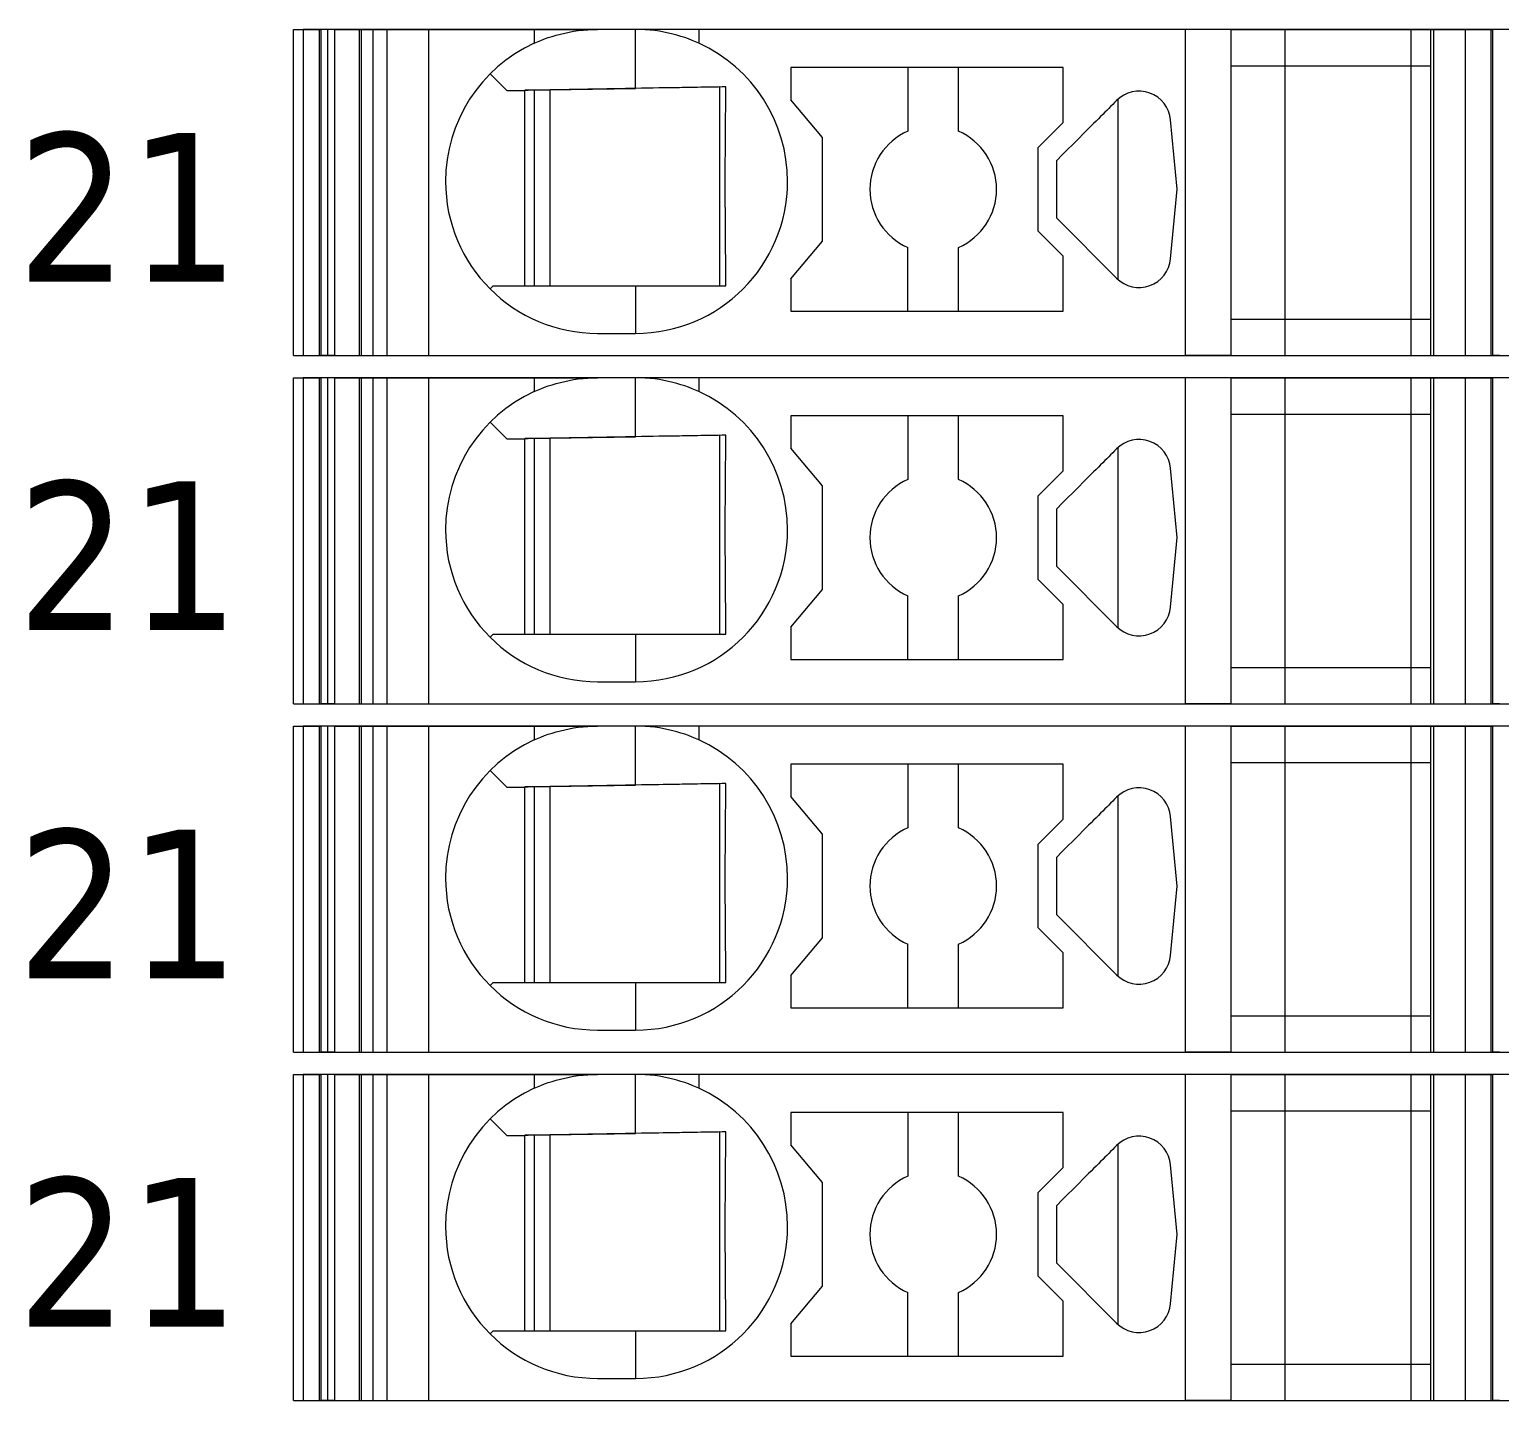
# Model space of a CAD drawing. Header units: millimetres. Extents: x 0 to 1680, y 0 to 1188.
# Drawn here: x 896.68 to 919.89, y 578.85 to 600.5 of the extents above; entities that cross this region are included whole.
import ezdxf
from ezdxf.enums import TextEntityAlignment as Align

# ---------------------------------------------------------------- set-up
doc = ezdxf.new("R2010")
doc.units = ezdxf.units.MM
for name, color, linetype, lineweight in [('EPLAN309', 5, 'Continuous', 5), ('EPLAN493', 5, 'Continuous', 5), ('MAIN-1', 7, 'Continuous', 5), ('MAIN-2', 7, 'Continuous', 5)]:
    doc.layers.add(name, color=color, linetype=linetype, lineweight=lineweight)
doc.styles.add('Tahoma', font='')
doc.styles.get('Tahoma').set_extended_font_data('Tahoma')

# ---------------------------------------------------------------- blocks, each defined once
blk = doc.blocks.new('EPLSYM_LibrarySPECIAL_Symbol12_Variant0_Placement8_4')
at = {"layer": 'EPLAN309', "lineweight": 13, "ltscale": 16}
blk.add_lwpolyline([(0, -5.15), (68.15, -5.15), (68.15, 0), (0, 0)], close=True, dxfattribs=at)
at = {"layer": 'EPLAN493', "color": 5, "style": 'Tahoma'}
blk.add_attdef('17_20450', text='', height=2.3478, dxfattribs=at).set_placement((0, -21.83478), align=Align.MIDDLE_RIGHT)
blk = doc.blocks.new('EPLSYM_LibrarySPECIAL_Symbol12_Variant0_Placement8_5')
at = {"layer": 'EPLAN309', "lineweight": 13, "ltscale": 16}
blk.add_lwpolyline([(0, -5.15), (68.15, -5.15), (68.15, 0), (0, 0)], close=True, dxfattribs=at)
at = {"layer": 'EPLAN493', "color": 5, "style": 'Tahoma'}
blk.add_attdef('17_20450', text='', height=2.3478, dxfattribs=at).set_placement((0, -21.83478), align=Align.MIDDLE_RIGHT)
blk = doc.blocks.new('EPLSYM_LibrarySPECIAL_Symbol12_Variant0_Placement8_6')
at = {"layer": 'EPLAN309', "lineweight": 13, "ltscale": 16}
blk.add_lwpolyline([(0, -5.15), (68.15, -5.15), (68.15, 0), (0, 0)], close=True, dxfattribs=at)
at = {"layer": 'EPLAN493', "color": 5, "style": 'Tahoma'}
blk.add_attdef('17_20450', text='', height=2.3478, dxfattribs=at).set_placement((0, -21.83478), align=Align.MIDDLE_RIGHT)
blk = doc.blocks.new('EPLSYM_LibrarySPECIAL_Symbol12_Variant0_Placement8_7')
at = {"layer": 'EPLAN309', "lineweight": 13, "ltscale": 16}
blk.add_lwpolyline([(0, -5.15), (68.15, -5.15), (68.15, 0), (0, 0)], close=True, dxfattribs=at)
at = {"layer": 'EPLAN493', "color": 5, "style": 'Tahoma'}
blk.add_attdef('17_20450', text='', height=2.3478, dxfattribs=at).set_placement((0, -21.83478), align=Align.MIDDLE_RIGHT)

msp = doc.modelspace()

# ---------------------------------------------------------------- linework, layer by layer
at = {"layer": 'MAIN-1'}
for p, q in [((900.85, 600.5), (901.284, 600.5)), ((900.85, 595.35), (900.85, 600.5)), ((901.393, 600.5), (901.284, 600.5)), ((901.284, 595.35), (901.284, 600.5)), ((901.501, 600.5), (901.393, 600.5)), ((901.393, 595.35), (901.393, 600.5)), ((901.501, 600.5), (904.65, 600.5)), ((901.501, 595.35), (901.501, 600.5)), ((904.65, 600.5), (905.65, 600.5)), ((904.65, 600.5), (904.65, 600.282)), ((904.756, 600.327), (904.813, 600.349)), ((904.813, 600.349), (904.872, 600.37)), ((904.872, 600.37), (904.933, 600.39)), ((904.933, 600.39), (904.997, 600.409)), ((904.997, 600.409), (905.063, 600.427)), ((905.063, 600.427), (905.131, 600.443)), ((905.131, 600.443), (905.201, 600.458)), ((905.201, 600.458), (905.272, 600.47)), ((905.272, 600.47), (905.346, 600.481)), ((905.346, 600.481), (905.421, 600.489)), ((905.421, 600.489), (905.497, 600.495)), ((905.497, 600.495), (905.573, 600.499)), ((905.573, 600.499), (905.65, 600.5)), ((906.25, 600.5), (905.65, 600.5)), ((906.327, 600.499), (906.25, 600.5)), ((907.25, 600.5), (906.25, 600.5)), ((906.25, 599.568), (906.25, 600.5)), ((906.403, 600.495), (906.327, 600.499)), ((906.479, 600.489), (906.403, 600.495)), ((906.554, 600.481), (906.479, 600.489)), ((906.628, 600.47), (906.554, 600.481)), ((906.699, 600.458), (906.628, 600.47)), ((906.769, 600.443), (906.699, 600.458)), ((906.837, 600.427), (906.769, 600.443)), ((906.903, 600.409), (906.837, 600.427)), ((906.967, 600.39), (906.903, 600.409)), ((907.028, 600.37), (906.967, 600.39)), ((907.087, 600.349), (907.028, 600.37)), ((907.144, 600.327), (907.087, 600.349)), ((914.932, 600.5), (907.25, 600.5)), ((907.25, 600.5), (907.25, 600.282)), ((915.65, 600.5), (914.932, 600.5)), ((914.932, 595.35), (914.932, 600.5)), ((915.65, 600.5), (918.8, 600.5)), ((915.65, 600.5), (915.65, 595.35)), ((918.8, 600.5), (919.35, 600.5)), ((918.8, 600.5), (918.8, 595.35)), ((919.35, 600.5), (919.784, 600.5)), ((919.35, 600.5), (919.35, 595.35)), ((919.893, 600.5), (919.784, 600.5)), ((919.784, 595.35), (919.784, 600.5)), ((904.65, 600.282), (904.702, 600.305)), ((904.702, 600.305), (904.756, 600.327)), ((907.198, 600.305), (907.144, 600.327)), ((907.25, 600.282), (907.198, 600.305)), ((908.7, 599.9), (908.7, 599.389)), ((913, 599.9), (908.7, 599.9)), ((910.55, 599.9), (910.55, 598.892)), ((911.35, 598.892), (911.35, 599.9)), ((913, 599.029), (913, 599.9)), ((915.65, 599.925), (918.8, 599.925)), ((903.953, 599.797), (904.217, 599.533)), ((904.217, 599.533), (906.25, 599.568)), ((904.5, 596.45), (904.5, 599.538)), ((904.65, 599.54), (904.65, 596.45)), ((904.9, 596.45), (904.9, 599.545)), ((906.345, 599.57), (906.25, 599.568)), ((906.438, 599.571), (906.345, 599.57)), ((906.53, 599.573), (906.438, 599.571)), ((906.618, 599.575), (906.53, 599.573)), ((906.703, 599.576), (906.618, 599.575)), ((906.786, 599.577), (906.703, 599.576)), ((906.865, 599.579), (906.786, 599.577)), ((906.943, 599.58), (906.865, 599.579)), ((907.017, 599.581), (906.943, 599.58)), ((907.09, 599.582), (907.017, 599.581)), ((907.16, 599.584), (907.09, 599.582)), ((907.229, 599.585), (907.16, 599.584)), ((907.297, 599.586), (907.229, 599.585)), ((907.363, 599.587), (907.297, 599.586)), ((907.428, 599.588), (907.363, 599.587)), ((907.491, 599.589), (907.428, 599.588)), ((907.554, 599.59), (907.491, 599.589)), ((907.615, 599.591), (907.554, 599.59)), ((907.579, 596.45), (907.579, 599.591)), ((907.676, 599.592), (907.615, 599.591)), ((907.674, 599.377), (907.675, 599.45)), ((907.675, 599.45), (907.676, 599.522)), ((907.676, 599.522), (907.676, 599.592)), ((907.672, 599.149), (907.673, 599.227)), ((907.673, 599.303), (907.674, 599.377)), ((907.673, 599.227), (907.673, 599.303)), ((909.2, 598.793), (908.7, 599.389)), ((913.658, 599.191), (913.627, 599.159)), ((913.69, 599.222), (913.658, 599.191)), ((913.721, 599.253), (913.69, 599.222)), ((913.752, 599.285), (913.721, 599.253)), ((913.784, 599.316), (913.752, 599.285)), ((913.815, 599.347), (913.784, 599.316)), ((913.846, 599.379), (913.815, 599.347)), ((913.867, 599.398), (913.867, 596.552)), ((907.67, 598.988), (907.671, 599.07)), ((907.67, 598.904), (907.67, 598.988)), ((907.671, 599.07), (907.672, 599.149)), ((912.6, 598.629), (913, 599.029)), ((913.443, 598.975), (913.402, 598.934)), ((913.483, 599.015), (913.443, 598.975)), ((913.521, 599.053), (913.483, 599.015)), ((913.558, 599.09), (913.521, 599.053)), ((913.594, 599.126), (913.558, 599.09)), ((913.627, 599.159), (913.594, 599.126)), ((914.802, 597.975), (914.698, 599.072)), ((907.668, 598.632), (907.669, 598.726)), ((907.669, 598.817), (907.67, 598.904)), ((907.669, 598.726), (907.669, 598.817)), ((909.2, 597.157), (909.2, 598.793)), ((913.242, 598.774), (913.158, 598.69)), ((913.323, 598.856), (913.242, 598.774)), ((913.402, 598.934), (913.323, 598.856)), ((907.667, 598.431), (907.668, 598.534)), ((907.668, 598.534), (907.668, 598.632)), ((912.6, 598.629), (912.6, 597.321)), ((912.986, 598.518), (912.9, 598.432)), ((913.072, 598.604), (912.986, 598.518)), ((913.158, 598.69), (913.072, 598.604)), ((907.667, 598.324), (907.667, 598.431)), ((907.667, 598.213), (907.667, 598.324)), ((912.9, 598.302), (912.9, 598.432)), ((912.9, 598.171), (912.9, 598.302)), ((907.667, 598.1), (907.667, 598.213)), ((907.667, 597.979), (907.667, 598.1)), ((912.9, 598.04), (912.9, 598.171)), ((912.9, 597.91), (912.9, 598.04)), ((907.667, 597.861), (907.667, 597.979)), ((907.667, 597.747), (907.667, 597.861)), ((912.9, 597.779), (912.9, 597.91)), ((914.698, 596.878), (914.802, 597.975)), ((907.668, 597.638), (907.667, 597.747)), ((907.668, 597.534), (907.668, 597.638)), ((912.9, 597.648), (912.9, 597.779)), ((912.9, 597.518), (912.9, 597.648)), ((907.669, 597.434), (907.668, 597.534)), ((907.669, 597.339), (907.669, 597.434)), ((907.67, 597.248), (907.669, 597.339)), ((913, 596.921), (912.6, 597.321)), ((912.9, 597.518), (913.846, 596.571)), ((907.671, 597.159), (907.67, 597.248)), ((907.672, 597.073), (907.671, 597.159)), ((908.7, 596.561), (909.2, 597.157)), ((907.672, 596.99), (907.672, 597.073)), ((907.673, 596.908), (907.672, 596.99)), ((907.674, 596.829), (907.673, 596.908)), ((910.55, 596.05), (910.55, 597.058)), ((911.35, 596.05), (911.35, 597.058)), ((913, 596.05), (913, 596.921)), ((907.675, 596.75), (907.674, 596.829)), ((907.676, 596.674), (907.675, 596.75)), ((907.676, 596.598), (907.676, 596.674)), ((904, 596.45), (903.953, 596.403)), ((904, 596.45), (906.25, 596.45)), ((906.25, 596.45), (906.342, 596.45)), ((906.25, 596.45), (906.25, 595.7)), ((906.342, 596.45), (906.433, 596.45)), ((906.433, 596.45), (906.523, 596.45)), ((906.523, 596.45), (906.61, 596.45)), ((906.61, 596.45), (906.695, 596.45)), ((906.695, 596.45), (906.778, 596.45)), ((906.778, 596.45), (906.858, 596.45)), ((906.858, 596.45), (906.936, 596.45)), ((906.936, 596.45), (907.011, 596.45)), ((907.011, 596.45), (907.085, 596.45)), ((907.085, 596.45), (907.157, 596.45)), ((907.157, 596.45), (907.226, 596.45)), ((907.226, 596.45), (907.295, 596.45)), ((907.295, 596.45), (907.361, 596.45)), ((907.361, 596.45), (907.427, 596.45)), ((907.427, 596.45), (907.491, 596.45)), ((907.491, 596.45), (907.555, 596.45)), ((907.555, 596.45), (907.617, 596.45)), ((907.617, 596.45), (907.678, 596.45)), ((907.677, 596.524), (907.676, 596.598)), ((907.678, 596.45), (907.677, 596.524)), ((908.7, 596.561), (908.7, 596.05)), ((908.7, 596.05), (913, 596.05)), ((905.65, 595.7), (906.25, 595.7)), ((915.65, 595.925), (918.8, 595.925)), ((900.85, 595.35), (901.284, 595.35)), ((901.393, 595.35), (901.284, 595.35)), ((901.501, 595.35), (901.393, 595.35)), ((901.501, 595.35), (914.932, 595.35)), ((915.65, 595.35), (914.932, 595.35)), ((915.65, 595.35), (918.8, 595.35)), ((918.8, 595.35), (919.35, 595.35)), ((919.35, 595.35), (919.784, 595.35)), ((919.893, 595.35), (919.784, 595.35)), ((900.85, 595), (901.284, 595)), ((900.85, 589.85), (900.85, 595)), ((901.393, 595), (901.284, 595)), ((901.284, 589.85), (901.284, 595)), ((901.501, 595), (901.393, 595)), ((901.393, 589.85), (901.393, 595)), ((901.501, 595), (904.65, 595)), ((901.501, 589.85), (901.501, 595)), ((904.65, 595), (905.65, 595)), ((904.65, 595), (904.65, 594.782)), ((905.497, 594.995), (905.573, 594.999)), ((905.573, 594.999), (905.65, 595)), ((906.25, 595), (905.65, 595)), ((906.327, 594.999), (906.25, 595)), ((907.25, 595), (906.25, 595)), ((906.25, 594.068), (906.25, 595)), ((906.403, 594.995), (906.327, 594.999)), ((914.932, 595), (907.25, 595)), ((907.25, 595), (907.25, 594.782)), ((915.65, 595), (914.932, 595)), ((914.932, 589.85), (914.932, 595)), ((915.65, 595), (918.8, 595)), ((915.65, 595), (915.65, 589.85)), ((918.8, 595), (919.35, 595)), ((918.8, 595), (918.8, 589.85)), ((919.35, 595), (919.784, 595)), ((919.35, 595), (919.35, 589.85)), ((919.893, 595), (919.784, 595)), ((919.784, 589.85), (919.784, 595)), ((904.65, 594.782), (904.702, 594.805)), ((904.702, 594.805), (904.756, 594.827)), ((904.756, 594.827), (904.813, 594.849)), ((904.813, 594.849), (904.872, 594.87)), ((904.872, 594.87), (904.933, 594.89)), ((904.933, 594.89), (904.997, 594.909)), ((904.997, 594.909), (905.063, 594.927)), ((905.063, 594.927), (905.131, 594.943)), ((905.131, 594.943), (905.201, 594.958)), ((905.201, 594.958), (905.272, 594.97)), ((905.272, 594.97), (905.346, 594.981)), ((905.346, 594.981), (905.421, 594.989)), ((905.421, 594.989), (905.497, 594.995)), ((906.479, 594.989), (906.403, 594.995)), ((906.554, 594.981), (906.479, 594.989)), ((906.628, 594.97), (906.554, 594.981)), ((906.699, 594.958), (906.628, 594.97)), ((906.769, 594.943), (906.699, 594.958)), ((906.837, 594.927), (906.769, 594.943)), ((906.903, 594.909), (906.837, 594.927)), ((906.967, 594.89), (906.903, 594.909)), ((907.028, 594.87), (906.967, 594.89)), ((907.087, 594.849), (907.028, 594.87)), ((907.144, 594.827), (907.087, 594.849)), ((907.198, 594.805), (907.144, 594.827)), ((907.25, 594.782), (907.198, 594.805)), ((908.7, 594.4), (908.7, 593.889)), ((913, 594.4), (908.7, 594.4)), ((910.55, 594.4), (910.55, 593.392)), ((911.35, 593.392), (911.35, 594.4)), ((913, 593.529), (913, 594.4)), ((915.65, 594.425), (918.8, 594.425)), ((903.953, 594.297), (904.217, 594.033)), ((906.345, 594.07), (906.25, 594.068)), ((906.438, 594.071), (906.345, 594.07)), ((906.53, 594.073), (906.438, 594.071)), ((906.618, 594.075), (906.53, 594.073)), ((906.703, 594.076), (906.618, 594.075)), ((906.786, 594.077), (906.703, 594.076)), ((906.865, 594.079), (906.786, 594.077)), ((906.943, 594.08), (906.865, 594.079)), ((907.017, 594.081), (906.943, 594.08)), ((907.09, 594.082), (907.017, 594.081)), ((907.16, 594.084), (907.09, 594.082)), ((907.229, 594.085), (907.16, 594.084)), ((907.297, 594.086), (907.229, 594.085)), ((907.363, 594.087), (907.297, 594.086)), ((907.428, 594.088), (907.363, 594.087)), ((907.491, 594.089), (907.428, 594.088)), ((907.554, 594.09), (907.491, 594.089)), ((907.615, 594.091), (907.554, 594.09)), ((907.579, 590.95), (907.579, 594.091)), ((907.676, 594.092), (907.615, 594.091)), ((907.676, 594.022), (907.676, 594.092)), ((904.217, 594.033), (906.25, 594.068)), ((904.5, 590.95), (904.5, 594.038)), ((904.65, 594.04), (904.65, 590.95)), ((904.9, 590.95), (904.9, 594.045)), ((907.673, 593.803), (907.674, 593.877)), ((907.674, 593.877), (907.675, 593.95)), ((907.675, 593.95), (907.676, 594.022)), ((909.2, 593.293), (908.7, 593.889)), ((913.815, 593.847), (913.784, 593.816)), ((913.846, 593.879), (913.815, 593.847)), ((913.867, 593.898), (913.867, 591.052)), ((907.671, 593.57), (907.672, 593.649)), ((907.672, 593.649), (907.673, 593.727)), ((907.673, 593.727), (907.673, 593.803)), ((913.594, 593.626), (913.558, 593.59)), ((913.627, 593.659), (913.594, 593.626)), ((913.658, 593.691), (913.627, 593.659)), ((913.69, 593.722), (913.658, 593.691)), ((913.721, 593.753), (913.69, 593.722)), ((913.752, 593.785), (913.721, 593.753)), ((913.784, 593.816), (913.752, 593.785)), ((907.669, 593.317), (907.67, 593.404)), ((907.67, 593.488), (907.671, 593.57)), ((907.67, 593.404), (907.67, 593.488)), ((912.6, 593.129), (913, 593.529)), ((913.402, 593.434), (913.323, 593.356)), ((913.443, 593.475), (913.402, 593.434)), ((913.483, 593.515), (913.443, 593.475)), ((913.521, 593.553), (913.483, 593.515)), ((913.558, 593.59), (913.521, 593.553)), ((914.802, 592.475), (914.698, 593.572)), ((907.668, 593.132), (907.669, 593.226)), ((907.669, 593.226), (907.669, 593.317)), ((909.2, 591.657), (909.2, 593.293)), ((913.158, 593.19), (913.072, 593.104)), ((913.242, 593.274), (913.158, 593.19)), ((913.323, 593.356), (913.242, 593.274)), ((907.667, 592.931), (907.668, 593.034)), ((907.667, 592.824), (907.667, 592.931)), ((907.668, 593.034), (907.668, 593.132)), ((912.6, 593.129), (912.6, 591.821)), ((912.986, 593.018), (912.9, 592.932)), ((912.9, 592.802), (912.9, 592.932)), ((913.072, 593.104), (912.986, 593.018)), ((907.667, 592.713), (907.667, 592.824)), ((907.667, 592.6), (907.667, 592.713)), ((912.9, 592.671), (912.9, 592.802)), ((907.667, 592.479), (907.667, 592.6)), ((907.667, 592.361), (907.667, 592.479)), ((912.9, 592.54), (912.9, 592.671)), ((912.9, 592.41), (912.9, 592.54)), ((914.698, 591.378), (914.802, 592.475)), ((907.667, 592.247), (907.667, 592.361)), ((907.668, 592.138), (907.667, 592.247)), ((912.9, 592.279), (912.9, 592.41)), ((912.9, 592.148), (912.9, 592.279)), ((907.668, 592.034), (907.668, 592.138)), ((907.669, 591.934), (907.668, 592.034)), ((912.9, 592.018), (912.9, 592.148)), ((912.9, 592.018), (913.846, 591.071)), ((907.669, 591.839), (907.669, 591.934)), ((907.67, 591.748), (907.669, 591.839)), ((907.671, 591.659), (907.67, 591.748)), ((913, 591.421), (912.6, 591.821)), ((907.672, 591.573), (907.671, 591.659)), ((907.672, 591.49), (907.672, 591.573)), ((908.7, 591.061), (909.2, 591.657)), ((910.55, 590.55), (910.55, 591.558)), ((911.35, 590.55), (911.35, 591.558)), ((907.673, 591.408), (907.672, 591.49)), ((907.674, 591.329), (907.673, 591.408)), ((907.675, 591.25), (907.674, 591.329)), ((913, 590.55), (913, 591.421)), ((907.676, 591.174), (907.675, 591.25)), ((907.676, 591.098), (907.676, 591.174)), ((907.677, 591.024), (907.676, 591.098)), ((908.7, 591.061), (908.7, 590.55)), ((904, 590.95), (903.953, 590.903)), ((904, 590.95), (906.25, 590.95)), ((906.25, 590.95), (906.342, 590.95)), ((906.25, 590.95), (906.25, 590.2)), ((906.342, 590.95), (906.433, 590.95)), ((906.433, 590.95), (906.523, 590.95)), ((906.523, 590.95), (906.61, 590.95)), ((906.61, 590.95), (906.695, 590.95)), ((906.695, 590.95), (906.778, 590.95)), ((906.778, 590.95), (906.858, 590.95)), ((906.858, 590.95), (906.936, 590.95)), ((906.936, 590.95), (907.011, 590.95)), ((907.011, 590.95), (907.085, 590.95)), ((907.085, 590.95), (907.157, 590.95)), ((907.157, 590.95), (907.226, 590.95)), ((907.226, 590.95), (907.295, 590.95)), ((907.295, 590.95), (907.361, 590.95)), ((907.361, 590.95), (907.427, 590.95)), ((907.427, 590.95), (907.491, 590.95)), ((907.491, 590.95), (907.555, 590.95)), ((907.555, 590.95), (907.617, 590.95)), ((907.617, 590.95), (907.678, 590.95)), ((907.678, 590.95), (907.677, 591.024)), ((908.7, 590.55), (913, 590.55)), ((915.65, 590.425), (918.8, 590.425)), ((905.65, 590.2), (906.25, 590.2)), ((900.85, 589.85), (901.284, 589.85)), ((901.393, 589.85), (901.284, 589.85)), ((901.501, 589.85), (901.393, 589.85)), ((901.501, 589.85), (914.932, 589.85)), ((915.65, 589.85), (914.932, 589.85)), ((915.65, 589.85), (918.8, 589.85)), ((918.8, 589.85), (919.35, 589.85)), ((919.35, 589.85), (919.784, 589.85)), ((919.893, 589.85), (919.784, 589.85)), ((900.85, 589.5), (901.284, 589.5)), ((900.85, 584.35), (900.85, 589.5)), ((901.393, 589.5), (901.284, 589.5)), ((901.284, 584.35), (901.284, 589.5)), ((901.501, 589.5), (901.393, 589.5)), ((901.393, 584.35), (901.393, 589.5)), ((901.501, 589.5), (904.65, 589.5)), ((901.501, 584.35), (901.501, 589.5)), ((904.65, 589.5), (905.65, 589.5)), ((904.65, 589.5), (904.65, 589.282)), ((904.997, 589.409), (905.063, 589.427)), ((905.063, 589.427), (905.131, 589.443)), ((905.131, 589.443), (905.201, 589.458)), ((905.201, 589.458), (905.272, 589.47)), ((905.272, 589.47), (905.346, 589.481)), ((905.346, 589.481), (905.421, 589.489)), ((905.421, 589.489), (905.497, 589.495)), ((905.497, 589.495), (905.573, 589.499)), ((905.573, 589.499), (905.65, 589.5)), ((906.25, 589.5), (905.65, 589.5)), ((906.327, 589.499), (906.25, 589.5)), ((907.25, 589.5), (906.25, 589.5)), ((906.25, 588.568), (906.25, 589.5)), ((906.403, 589.495), (906.327, 589.499)), ((906.479, 589.489), (906.403, 589.495)), ((906.554, 589.481), (906.479, 589.489)), ((906.628, 589.47), (906.554, 589.481)), ((906.699, 589.458), (906.628, 589.47)), ((906.769, 589.443), (906.699, 589.458)), ((906.837, 589.427), (906.769, 589.443)), ((906.903, 589.409), (906.837, 589.427)), ((914.932, 589.5), (907.25, 589.5)), ((907.25, 589.5), (907.25, 589.282)), ((915.65, 589.5), (914.932, 589.5)), ((914.932, 584.35), (914.932, 589.5)), ((915.65, 589.5), (918.8, 589.5)), ((915.65, 589.5), (915.65, 584.35)), ((918.8, 589.5), (919.35, 589.5)), ((918.8, 589.5), (918.8, 584.35)), ((919.35, 589.5), (919.784, 589.5)), ((919.35, 589.5), (919.35, 584.35)), ((919.893, 589.5), (919.784, 589.5)), ((919.784, 584.35), (919.784, 589.5)), ((904.65, 589.282), (904.702, 589.305)), ((904.702, 589.305), (904.756, 589.327)), ((904.756, 589.327), (904.813, 589.349)), ((904.813, 589.349), (904.872, 589.37)), ((904.872, 589.37), (904.933, 589.39)), ((904.933, 589.39), (904.997, 589.409)), ((906.967, 589.39), (906.903, 589.409)), ((907.028, 589.37), (906.967, 589.39)), ((907.087, 589.349), (907.028, 589.37)), ((907.144, 589.327), (907.087, 589.349)), ((907.198, 589.305), (907.144, 589.327)), ((907.25, 589.282), (907.198, 589.305)), ((903.953, 588.797), (904.217, 588.533)), ((908.7, 588.9), (908.7, 588.389)), ((913, 588.9), (908.7, 588.9)), ((910.55, 588.9), (910.55, 587.892)), ((911.35, 587.892), (911.35, 588.9)), ((913, 588.029), (913, 588.9)), ((915.65, 588.925), (918.8, 588.925)), ((904.217, 588.533), (906.25, 588.568)), ((904.5, 585.45), (904.5, 588.538)), ((904.65, 588.54), (904.65, 585.45)), ((904.9, 585.45), (904.9, 588.545)), ((906.345, 588.57), (906.25, 588.568)), ((906.438, 588.571), (906.345, 588.57)), ((906.53, 588.573), (906.438, 588.571)), ((906.618, 588.575), (906.53, 588.573)), ((906.703, 588.576), (906.618, 588.575)), ((906.786, 588.577), (906.703, 588.576)), ((906.865, 588.579), (906.786, 588.577)), ((906.943, 588.58), (906.865, 588.579)), ((907.017, 588.581), (906.943, 588.58)), ((907.09, 588.582), (907.017, 588.581)), ((907.16, 588.584), (907.09, 588.582)), ((907.229, 588.585), (907.16, 588.584)), ((907.297, 588.586), (907.229, 588.585)), ((907.363, 588.587), (907.297, 588.586)), ((907.428, 588.588), (907.363, 588.587)), ((907.491, 588.589), (907.428, 588.588)), ((907.554, 588.59), (907.491, 588.589)), ((907.615, 588.591), (907.554, 588.59)), ((907.579, 585.45), (907.579, 588.591)), ((907.676, 588.592), (907.615, 588.591)), ((907.675, 588.45), (907.676, 588.522)), ((907.676, 588.522), (907.676, 588.592)), ((907.673, 588.303), (907.674, 588.377)), ((907.673, 588.227), (907.673, 588.303)), ((907.674, 588.377), (907.675, 588.45)), ((909.2, 587.793), (908.7, 588.389)), ((913.752, 588.285), (913.721, 588.253)), ((913.784, 588.316), (913.752, 588.285)), ((913.815, 588.347), (913.784, 588.316)), ((913.846, 588.379), (913.815, 588.347)), ((913.867, 588.398), (913.867, 585.552)), ((907.67, 587.988), (907.671, 588.07)), ((907.671, 588.07), (907.672, 588.149)), ((907.672, 588.149), (907.673, 588.227)), ((913.521, 588.053), (913.483, 588.015)), ((913.558, 588.09), (913.521, 588.053)), ((913.594, 588.126), (913.558, 588.09)), ((913.627, 588.159), (913.594, 588.126)), ((913.658, 588.191), (913.627, 588.159)), ((913.69, 588.222), (913.658, 588.191)), ((913.721, 588.253), (913.69, 588.222)), ((914.802, 586.975), (914.698, 588.072)), ((907.669, 587.817), (907.67, 587.904)), ((907.669, 587.726), (907.669, 587.817)), ((907.67, 587.904), (907.67, 587.988)), ((912.6, 587.629), (913, 588.029)), ((913.323, 587.856), (913.242, 587.774)), ((913.402, 587.934), (913.323, 587.856)), ((913.443, 587.975), (913.402, 587.934)), ((913.483, 588.015), (913.443, 587.975)), ((907.668, 587.632), (907.669, 587.726)), ((907.668, 587.534), (907.668, 587.632)), ((909.2, 586.157), (909.2, 587.793)), ((912.6, 587.629), (912.6, 586.321)), ((913.072, 587.604), (912.986, 587.518)), ((913.158, 587.69), (913.072, 587.604)), ((913.242, 587.774), (913.158, 587.69)), ((907.667, 587.431), (907.668, 587.534)), ((907.667, 587.324), (907.667, 587.431)), ((912.986, 587.518), (912.9, 587.432)), ((912.9, 587.302), (912.9, 587.432)), ((907.667, 587.213), (907.667, 587.324)), ((907.667, 587.1), (907.667, 587.213)), ((912.9, 587.171), (912.9, 587.302)), ((912.9, 587.04), (912.9, 587.171)), ((907.667, 586.979), (907.667, 587.1)), ((907.667, 586.861), (907.667, 586.979)), ((912.9, 586.91), (912.9, 587.04)), ((912.9, 586.779), (912.9, 586.91)), ((914.698, 585.878), (914.802, 586.975)), ((907.667, 586.747), (907.667, 586.861)), ((907.668, 586.638), (907.667, 586.747)), ((912.9, 586.648), (912.9, 586.779)), ((912.9, 586.518), (912.9, 586.648)), ((907.668, 586.534), (907.668, 586.638)), ((907.669, 586.434), (907.668, 586.534)), ((907.669, 586.339), (907.669, 586.434)), ((912.9, 586.518), (913.846, 585.571)), ((907.67, 586.248), (907.669, 586.339)), ((907.671, 586.159), (907.67, 586.248)), ((913, 585.921), (912.6, 586.321)), ((907.672, 586.073), (907.671, 586.159)), ((907.672, 585.99), (907.672, 586.073)), ((907.673, 585.908), (907.672, 585.99)), ((908.7, 585.561), (909.2, 586.157)), ((910.55, 585.05), (910.55, 586.058)), ((911.35, 585.05), (911.35, 586.058)), ((907.674, 585.829), (907.673, 585.908)), ((907.675, 585.75), (907.674, 585.829)), ((907.676, 585.674), (907.675, 585.75)), ((913, 585.05), (913, 585.921)), ((907.676, 585.598), (907.676, 585.674)), ((907.677, 585.524), (907.676, 585.598)), ((907.678, 585.45), (907.677, 585.524)), ((908.7, 585.561), (908.7, 585.05)), ((904, 585.45), (903.953, 585.403)), ((904, 585.45), (906.25, 585.45)), ((906.25, 585.45), (906.342, 585.45)), ((906.25, 585.45), (906.25, 584.7)), ((906.342, 585.45), (906.433, 585.45)), ((906.433, 585.45), (906.523, 585.45)), ((906.523, 585.45), (906.61, 585.45)), ((906.61, 585.45), (906.695, 585.45)), ((906.695, 585.45), (906.778, 585.45)), ((906.778, 585.45), (906.858, 585.45)), ((906.858, 585.45), (906.936, 585.45)), ((906.936, 585.45), (907.011, 585.45)), ((907.011, 585.45), (907.085, 585.45)), ((907.085, 585.45), (907.157, 585.45)), ((907.157, 585.45), (907.226, 585.45)), ((907.226, 585.45), (907.295, 585.45)), ((907.295, 585.45), (907.361, 585.45)), ((907.361, 585.45), (907.427, 585.45)), ((907.427, 585.45), (907.491, 585.45)), ((907.491, 585.45), (907.555, 585.45)), ((907.555, 585.45), (907.617, 585.45)), ((907.617, 585.45), (907.678, 585.45)), ((908.7, 585.05), (913, 585.05)), ((915.65, 584.925), (918.8, 584.925)), ((905.65, 584.7), (906.25, 584.7)), ((900.85, 584.35), (901.284, 584.35)), ((901.393, 584.35), (901.284, 584.35)), ((901.501, 584.35), (901.393, 584.35)), ((901.501, 584.35), (914.932, 584.35)), ((915.65, 584.35), (914.932, 584.35)), ((915.65, 584.35), (918.8, 584.35)), ((918.8, 584.35), (919.35, 584.35)), ((919.35, 584.35), (919.784, 584.35)), ((919.893, 584.35), (919.784, 584.35)), ((900.85, 584), (901.284, 584)), ((900.85, 578.85), (900.85, 584)), ((901.393, 584), (901.284, 584)), ((901.284, 578.85), (901.284, 584)), ((901.501, 584), (901.393, 584)), ((901.393, 578.85), (901.393, 584)), ((901.501, 584), (904.65, 584)), ((901.501, 578.85), (901.501, 584)), ((904.65, 584), (905.65, 584)), ((904.65, 584), (904.65, 583.782)), ((904.813, 583.849), (904.872, 583.87)), ((904.872, 583.87), (904.933, 583.89)), ((904.933, 583.89), (904.997, 583.909)), ((904.997, 583.909), (905.063, 583.927)), ((905.063, 583.927), (905.131, 583.943)), ((905.131, 583.943), (905.201, 583.958)), ((905.201, 583.958), (905.272, 583.97)), ((905.272, 583.97), (905.346, 583.981)), ((905.346, 583.981), (905.421, 583.989)), ((905.421, 583.989), (905.497, 583.995)), ((905.497, 583.995), (905.573, 583.999)), ((905.573, 583.999), (905.65, 584)), ((906.25, 584), (905.65, 584)), ((906.327, 583.999), (906.25, 584)), ((907.25, 584), (906.25, 584)), ((906.25, 583.068), (906.25, 584)), ((906.403, 583.995), (906.327, 583.999)), ((906.479, 583.989), (906.403, 583.995)), ((906.554, 583.981), (906.479, 583.989)), ((906.628, 583.97), (906.554, 583.981)), ((906.699, 583.958), (906.628, 583.97)), ((906.769, 583.943), (906.699, 583.958)), ((906.837, 583.927), (906.769, 583.943)), ((906.903, 583.909), (906.837, 583.927)), ((906.967, 583.89), (906.903, 583.909)), ((907.028, 583.87), (906.967, 583.89)), ((907.087, 583.849), (907.028, 583.87)), ((914.932, 584), (907.25, 584)), ((907.25, 584), (907.25, 583.782)), ((915.65, 584), (914.932, 584)), ((914.932, 578.85), (914.932, 584)), ((915.65, 584), (918.8, 584)), ((915.65, 584), (915.65, 578.85)), ((918.8, 584), (919.35, 584)), ((918.8, 584), (918.8, 578.85)), ((919.35, 584), (919.784, 584)), ((919.35, 584), (919.35, 578.85)), ((919.893, 584), (919.784, 584)), ((919.784, 578.85), (919.784, 584)), ((904.65, 583.782), (904.702, 583.805)), ((904.702, 583.805), (904.756, 583.827)), ((904.756, 583.827), (904.813, 583.849)), ((907.144, 583.827), (907.087, 583.849)), ((907.198, 583.805), (907.144, 583.827)), ((907.25, 583.782), (907.198, 583.805)), ((908.7, 583.4), (908.7, 582.889)), ((913, 583.4), (908.7, 583.4)), ((910.55, 583.4), (910.55, 582.392)), ((911.35, 582.392), (911.35, 583.4)), ((913, 582.529), (913, 583.4)), ((915.65, 583.425), (918.8, 583.425)), ((903.953, 583.297), (904.217, 583.033)), ((904.217, 583.033), (906.25, 583.068)), ((904.5, 579.95), (904.5, 583.038)), ((904.65, 583.04), (904.65, 579.95)), ((904.9, 579.95), (904.9, 583.045)), ((906.345, 583.07), (906.25, 583.068)), ((906.438, 583.071), (906.345, 583.07)), ((906.53, 583.073), (906.438, 583.071)), ((906.618, 583.075), (906.53, 583.073)), ((906.703, 583.076), (906.618, 583.075)), ((906.786, 583.077), (906.703, 583.076)), ((906.865, 583.079), (906.786, 583.077)), ((906.943, 583.08), (906.865, 583.079)), ((907.017, 583.081), (906.943, 583.08)), ((907.09, 583.082), (907.017, 583.081)), ((907.16, 583.084), (907.09, 583.082)), ((907.229, 583.085), (907.16, 583.084)), ((907.297, 583.086), (907.229, 583.085)), ((907.363, 583.087), (907.297, 583.086)), ((907.428, 583.088), (907.363, 583.087)), ((907.491, 583.089), (907.428, 583.088)), ((907.554, 583.09), (907.491, 583.089)), ((907.615, 583.091), (907.554, 583.09)), ((907.579, 579.95), (907.579, 583.091)), ((907.676, 583.092), (907.615, 583.091)), ((907.674, 582.877), (907.675, 582.95)), ((907.675, 582.95), (907.676, 583.022)), ((907.676, 583.022), (907.676, 583.092)), ((907.672, 582.649), (907.673, 582.727)), ((907.673, 582.803), (907.674, 582.877)), ((907.673, 582.727), (907.673, 582.803)), ((909.2, 582.293), (908.7, 582.889)), ((913.69, 582.722), (913.658, 582.691)), ((913.721, 582.753), (913.69, 582.722)), ((913.752, 582.785), (913.721, 582.753)), ((913.784, 582.816), (913.752, 582.785)), ((913.815, 582.847), (913.784, 582.816)), ((913.846, 582.879), (913.815, 582.847)), ((913.867, 582.898), (913.867, 580.052)), ((907.67, 582.488), (907.671, 582.57)), ((907.67, 582.404), (907.67, 582.488)), ((907.671, 582.57), (907.672, 582.649)), ((912.6, 582.129), (913, 582.529)), ((913.443, 582.475), (913.402, 582.434)), ((913.483, 582.515), (913.443, 582.475)), ((913.521, 582.553), (913.483, 582.515)), ((913.558, 582.59), (913.521, 582.553)), ((913.594, 582.626), (913.558, 582.59)), ((913.627, 582.659), (913.594, 582.626)), ((913.658, 582.691), (913.627, 582.659)), ((914.802, 581.475), (914.698, 582.572)), ((907.669, 582.317), (907.67, 582.404)), ((907.669, 582.226), (907.669, 582.317)), ((909.2, 580.657), (909.2, 582.293)), ((913.242, 582.274), (913.158, 582.19)), ((913.323, 582.356), (913.242, 582.274)), ((913.402, 582.434), (913.323, 582.356)), ((907.667, 581.931), (907.668, 582.034)), ((907.668, 582.132), (907.669, 582.226)), ((907.668, 582.034), (907.668, 582.132)), ((912.6, 582.129), (912.6, 580.821)), ((912.986, 582.018), (912.9, 581.932)), ((913.072, 582.104), (912.986, 582.018)), ((913.158, 582.19), (913.072, 582.104)), ((907.667, 581.824), (907.667, 581.931)), ((907.667, 581.713), (907.667, 581.824)), ((912.9, 581.802), (912.9, 581.932)), ((912.9, 581.671), (912.9, 581.802)), ((907.667, 581.6), (907.667, 581.713)), ((907.667, 581.479), (907.667, 581.6)), ((912.9, 581.54), (912.9, 581.671)), ((912.9, 581.41), (912.9, 581.54)), ((907.667, 581.361), (907.667, 581.479)), ((907.667, 581.247), (907.667, 581.361)), ((912.9, 581.279), (912.9, 581.41)), ((914.698, 580.378), (914.802, 581.475)), ((907.668, 581.138), (907.667, 581.247)), ((907.668, 581.034), (907.668, 581.138)), ((912.9, 581.148), (912.9, 581.279)), ((912.9, 581.018), (912.9, 581.148)), ((907.669, 580.934), (907.668, 581.034)), ((907.669, 580.839), (907.669, 580.934)), ((907.67, 580.748), (907.669, 580.839)), ((912.9, 581.018), (913.846, 580.071)), ((907.671, 580.659), (907.67, 580.748)), ((907.672, 580.573), (907.671, 580.659)), ((908.7, 580.061), (909.2, 580.657)), ((913, 580.421), (912.6, 580.821)), ((907.672, 580.49), (907.672, 580.573)), ((907.673, 580.408), (907.672, 580.49)), ((907.674, 580.329), (907.673, 580.408)), ((910.55, 579.55), (910.55, 580.558)), ((911.35, 579.55), (911.35, 580.558)), ((913, 579.55), (913, 580.421)), ((907.675, 580.25), (907.674, 580.329)), ((907.676, 580.174), (907.675, 580.25)), ((907.676, 580.098), (907.676, 580.174)), ((904, 579.95), (903.953, 579.903)), ((904, 579.95), (906.25, 579.95)), ((906.25, 579.95), (906.342, 579.95)), ((906.25, 579.95), (906.25, 579.2)), ((906.342, 579.95), (906.433, 579.95)), ((906.433, 579.95), (906.523, 579.95)), ((906.523, 579.95), (906.61, 579.95)), ((906.61, 579.95), (906.695, 579.95)), ((906.695, 579.95), (906.778, 579.95)), ((906.778, 579.95), (906.858, 579.95)), ((906.858, 579.95), (906.936, 579.95)), ((906.936, 579.95), (907.011, 579.95)), ((907.011, 579.95), (907.085, 579.95)), ((907.085, 579.95), (907.157, 579.95)), ((907.157, 579.95), (907.226, 579.95)), ((907.226, 579.95), (907.295, 579.95)), ((907.295, 579.95), (907.361, 579.95)), ((907.361, 579.95), (907.427, 579.95)), ((907.427, 579.95), (907.491, 579.95)), ((907.491, 579.95), (907.555, 579.95)), ((907.555, 579.95), (907.617, 579.95)), ((907.617, 579.95), (907.678, 579.95)), ((907.677, 580.024), (907.676, 580.098)), ((907.678, 579.95), (907.677, 580.024)), ((908.7, 580.061), (908.7, 579.55)), ((908.7, 579.55), (913, 579.55)), ((915.65, 579.425), (918.8, 579.425)), ((905.65, 579.2), (906.25, 579.2)), ((900.85, 578.85), (901.284, 578.85)), ((901.393, 578.85), (901.284, 578.85)), ((901.501, 578.85), (901.393, 578.85)), ((901.501, 578.85), (914.932, 578.85)), ((915.65, 578.85), (914.932, 578.85)), ((915.65, 578.85), (918.8, 578.85)), ((918.8, 578.85), (919.35, 578.85)), ((919.35, 578.85), (919.784, 578.85)), ((919.893, 578.85), (919.784, 578.85))]:
    msp.add_line(p, q, dxfattribs=at)
for centre, radius, start, end in [((905.65, 598.1), 2.4, 114.6244, 180), ((906.25, 598.1), 2.4, 0, 65.3756), ((914.2, 599.025), 0.5, 5.4404, 135), ((910.95, 597.975), 1, 113.5782, 180), ((910.95, 597.975), 1, 0, 66.4218), ((905.65, 598.1), 2.4, 180, 270), ((906.25, 598.1), 2.4, 270, 0), ((910.95, 597.975), 1, 180, 246.4218), ((910.95, 597.975), 1, 293.5782, 0), ((914.2, 596.925), 0.5, 225, 354.5596), ((905.65, 592.6), 2.4, 114.6244, 180), ((906.25, 592.6), 2.4, 0, 65.3756), ((914.2, 593.525), 0.5, 5.4404, 135), ((910.95, 592.475), 1, 113.5782, 180), ((910.95, 592.475), 1, 0, 66.4218), ((905.65, 592.6), 2.4, 180, 270), ((906.25, 592.6), 2.4, 270, 0), ((910.95, 592.475), 1, 180, 246.4218), ((910.95, 592.475), 1, 293.5782, 0), ((914.2, 591.425), 0.5, 225, 354.5596), ((905.65, 587.1), 2.4, 114.6244, 180), ((906.25, 587.1), 2.4, 0, 65.3756), ((914.2, 588.025), 0.5, 5.4404, 135), ((910.95, 586.975), 1, 113.5782, 180), ((910.95, 586.975), 1, 0, 66.4218), ((905.65, 587.1), 2.4, 180, 270), ((906.25, 587.1), 2.4, 270, 0), ((910.95, 586.975), 1, 180, 246.4218), ((910.95, 586.975), 1, 293.5782, 0), ((914.2, 585.925), 0.5, 225, 354.5596), ((905.65, 581.6), 2.4, 114.6244, 180), ((906.25, 581.6), 2.4, 0, 65.3756), ((914.2, 582.525), 0.5, 5.4404, 135), ((910.95, 581.475), 1, 113.5782, 180), ((910.95, 581.475), 1, 0, 66.4218), ((905.65, 581.6), 2.4, 180, 270), ((906.25, 581.6), 2.4, 270, 0), ((910.95, 581.475), 1, 180, 246.4218), ((910.95, 581.475), 1, 293.5782, 0), ((914.2, 580.425), 0.5, 225, 354.5596)]:
    msp.add_arc(centre, radius, start, end, dxfattribs=at)
at = {"layer": 'MAIN-2'}
for p, q in [((901.256, 600.5), (901.256, 595.35)), ((901.889, 595.35), (901.889, 600.5)), ((901.917, 600.5), (901.917, 595.35)), ((902.102, 600.5), (902.102, 595.35)), ((902.32, 600.5), (902.32, 595.35)), ((902.981, 600.5), (902.981, 595.35)), ((916.506, 595.35), (916.506, 600.5)), ((918.491, 600.5), (918.491, 595.35)), ((918.85, 600.5), (918.85, 595.35)), ((919.756, 600.5), (919.756, 595.35)), ((904.217, 599.533), (904.5, 599.538)), ((904.65, 599.542), (904.5, 599.539)), ((904.5, 599.539), (904.5, 599.538)), ((904.5, 599.538), (904.5, 599.538)), ((904.9, 599.548), (904.65, 599.543)), ((904.65, 599.542), (904.65, 599.543)), ((904.65, 599.542), (904.65, 599.54)), ((904.9, 599.553), (907.579, 599.6)), ((904.9, 599.548), (904.9, 599.553)), ((904.9, 599.545), (904.9, 599.548)), ((907.579, 599.6), (907.676, 599.592)), ((907.579, 599.591), (907.579, 599.6)), ((904.65, 596.45), (904.65, 596.45)), ((904.9, 596.45), (904.9, 596.45)), ((901.256, 595), (901.256, 589.85)), ((901.889, 589.85), (901.889, 595)), ((901.917, 595), (901.917, 589.85)), ((902.102, 595), (902.102, 589.85)), ((902.32, 595), (902.32, 589.85)), ((902.981, 595), (902.981, 589.85)), ((916.506, 589.85), (916.506, 595)), ((918.491, 595), (918.491, 589.85)), ((918.85, 595), (918.85, 589.85)), ((919.756, 595), (919.756, 589.85)), ((904.9, 594.053), (907.579, 594.1)), ((907.579, 594.1), (907.676, 594.092)), ((907.579, 594.091), (907.579, 594.1)), ((904.217, 594.033), (904.5, 594.038)), ((904.65, 594.042), (904.5, 594.039)), ((904.5, 594.039), (904.5, 594.038)), ((904.5, 594.038), (904.5, 594.038)), ((904.9, 594.048), (904.65, 594.043)), ((904.65, 594.042), (904.65, 594.043)), ((904.65, 594.042), (904.65, 594.04)), ((904.9, 594.048), (904.9, 594.053)), ((904.9, 594.045), (904.9, 594.048)), ((904.65, 590.95), (904.65, 590.95)), ((904.9, 590.95), (904.9, 590.95)), ((901.256, 589.5), (901.256, 584.35)), ((901.889, 584.35), (901.889, 589.5)), ((901.917, 589.5), (901.917, 584.35)), ((902.102, 589.5), (902.102, 584.35)), ((902.32, 589.5), (902.32, 584.35)), ((902.981, 589.5), (902.981, 584.35)), ((916.506, 584.35), (916.506, 589.5)), ((918.491, 589.5), (918.491, 584.35)), ((918.85, 589.5), (918.85, 584.35)), ((919.756, 589.5), (919.756, 584.35)), ((904.217, 588.533), (904.5, 588.538)), ((904.65, 588.542), (904.5, 588.539)), ((904.5, 588.539), (904.5, 588.538)), ((904.5, 588.538), (904.5, 588.538)), ((904.9, 588.548), (904.65, 588.543)), ((904.65, 588.542), (904.65, 588.543)), ((904.65, 588.542), (904.65, 588.54)), ((904.9, 588.553), (907.579, 588.6)), ((904.9, 588.548), (904.9, 588.553)), ((904.9, 588.545), (904.9, 588.548)), ((907.579, 588.6), (907.676, 588.592)), ((907.579, 588.591), (907.579, 588.6)), ((904.65, 585.45), (904.65, 585.45)), ((904.9, 585.45), (904.9, 585.45)), ((901.256, 584), (901.256, 578.85)), ((901.889, 578.85), (901.889, 584)), ((901.917, 584), (901.917, 578.85)), ((902.102, 584), (902.102, 578.85)), ((902.32, 584), (902.32, 578.85)), ((902.981, 584), (902.981, 578.85)), ((916.506, 578.85), (916.506, 584)), ((918.491, 584), (918.491, 578.85)), ((918.85, 584), (918.85, 578.85)), ((919.756, 584), (919.756, 578.85)), ((904.217, 583.033), (904.5, 583.038)), ((904.65, 583.042), (904.5, 583.039)), ((904.5, 583.039), (904.5, 583.038)), ((904.5, 583.038), (904.5, 583.038)), ((904.9, 583.048), (904.65, 583.043)), ((904.65, 583.042), (904.65, 583.043)), ((904.65, 583.042), (904.65, 583.04)), ((904.9, 583.053), (907.579, 583.1)), ((904.9, 583.048), (904.9, 583.053)), ((904.9, 583.045), (904.9, 583.048)), ((907.579, 583.1), (907.676, 583.092)), ((907.579, 583.091), (907.579, 583.1)), ((904.65, 579.95), (904.65, 579.95)), ((904.9, 579.95), (904.9, 579.95))]:
    msp.add_line(p, q, dxfattribs=at)

# ---------------------------------------------------------------- block references
ref = msp.add_blockref('EPLSYM_LibrarySPECIAL_Symbol12_Variant0_Placement8_4', (901, 600.5))
ref.add_attrib('17_20450', '21', dxfattribs={"layer": 'EPLAN493', "color": 5, "height": 2.3478, "style": 'Tahoma'}).set_placement((900, 597.69), align=Align.MIDDLE_RIGHT)
ref = msp.add_blockref('EPLSYM_LibrarySPECIAL_Symbol12_Variant0_Placement8_5', (901, 595))
ref.add_attrib('17_20450', '21', dxfattribs={"layer": 'EPLAN493', "color": 5, "height": 2.3478, "style": 'Tahoma'}).set_placement((900, 592.19), align=Align.MIDDLE_RIGHT)
ref = msp.add_blockref('EPLSYM_LibrarySPECIAL_Symbol12_Variant0_Placement8_6', (901, 589.5))
ref.add_attrib('17_20450', '21', dxfattribs={"layer": 'EPLAN493', "color": 5, "height": 2.3478, "style": 'Tahoma'}).set_placement((900, 586.69), align=Align.MIDDLE_RIGHT)
ref = msp.add_blockref('EPLSYM_LibrarySPECIAL_Symbol12_Variant0_Placement8_7', (901, 584))
ref.add_attrib('17_20450', '21', dxfattribs={"layer": 'EPLAN493', "color": 5, "height": 2.3478, "style": 'Tahoma'}).set_placement((900, 581.19), align=Align.MIDDLE_RIGHT)

doc.saveas('drawing.dxf')
